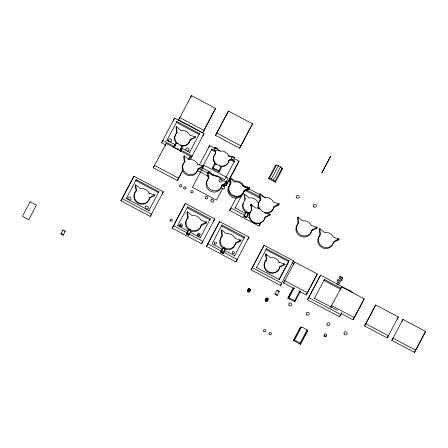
<?xml version="1.0" encoding="UTF-8"?>
<svg xmlns="http://www.w3.org/2000/svg" width="448" height="448" viewBox="0 0 448 448"><rect width="100%" height="100%" fill="white"/><g stroke="black" fill="none" stroke-linecap="round" stroke-linejoin="round"><path stroke-width="0.67" d="M188.854 235.133C189.65 232.165 183.159 233.822 188.854 235.133L190.988 231.039L190.271 229.69L188.731 229.841L186.547 233.906M223.065 253.277C223.86 250.309 217.37 251.972 223.065 253.277L225.176 248.64L224.482 247.839L223.418 247.705L222.046 249.609M246.182 217.594C246.982 214.62 240.486 216.283 246.182 217.594L248.315 213.5L247.598 212.15L246.058 212.302L243.874 216.367M60.967 233.738L62.922 230.037M63.274 234.965A1.299 0.409 27.9 0 0 61.718 233.744A1.299 0.409 27.9 0 0 61.376 234.36A1.299 0.409 27.9 0 0 63.274 234.965L65.234 231.269M120.915 200.805L133.952 176.221L163.335 191.806L150.298 216.39L120.915 200.805L133.952 176.221M126.19 198.699L136.259 179.687L158.894 191.699L148.831 210.711M165.665 144.872L161.554 142.694L174.591 118.11L203.974 133.7L190.938 158.278L189.174 157.343M166.83 140.588L176.893 121.576L199.534 133.588L189.47 152.6M182.879 170.251L177.386 180.555L153.3 167.776L166.23 143.405L190.31 156.178L188.373 159.852M178.562 119.974L191.492 95.598L215.572 108.377L203.935 130.402L202.647 132.748L178.562 119.974L179.855 117.622L203.935 130.402M173.32 147.711L175.554 143.382L176.506 143.209L178.427 143.808L182.134 146.194L182.51 147.073L180.197 151.357M173.298 147.655L174.25 147.482L176.506 143.209M180.253 151.346L179.878 150.472L182.134 146.194M177.386 180.555L182.554 170.766M188.373 159.751L190.31 156.178M202.647 132.748L215.572 108.377M199.27 165.094L209.653 145.544L215.527 148.658M215.51 135.402L228.441 111.026L252.526 123.805L240.89 145.83L239.596 148.176L215.51 135.402L228.441 111.026M201.891 168.022L211.96 149.01L215.779 151.038M172.222 228.15L185.371 203.37L214.754 218.954L201.606 243.734L172.222 228.15L185.371 203.37M177.57 225.921L187.673 206.836L210.314 218.848L200.211 237.933M215.152 175.784L209.586 172.833L210.034 172.01L202.042 167.77M212.184 168.314L214.418 163.985L215.37 163.811L217.291 164.41L219.436 165.553L220.998 166.802L221.374 167.675L219.061 171.959L212.184 168.314L213.114 168.09L217.179 169.826L218.742 171.074L219.061 171.959M213.114 168.09L215.37 163.811M218.742 171.074L220.998 166.802M239.596 148.176L252.526 123.805M224.532 180.029L234.601 161.017L231.056 159.141M222.65 188.49L216.507 200.116L192.427 187.337L204.064 165.312L228.144 178.091L223.619 186.654M223.647 184.464L225.999 185.713L229.247 179.564M230.132 177.89L239.036 161.129L234.338 158.637M239.036 161.129L225.999 185.713M206.506 246.333L219.649 221.553L249.038 237.143L235.889 261.923L206.506 246.333L219.649 221.553M234.489 256.122L244.597 237.031L221.956 225.019L212.044 243.785L222.348 249.25L220.875 252.006L223.182 253.232L223.692 252.308L237.227 259.493L235.889 261.923M260.366 223.597L259.034 226.027L229.645 210.442L236.438 197.59M234.993 208.214L243.947 191.268M220.752 252.05L221.917 249.855M223.182 253.232L224.661 250.477L234.685 255.791M268.52 178.578L275.554 165.267L276.472 165.066L278.404 165.637L280.554 166.779L282.1 168.05L282.43 168.913L275.397 182.23L268.52 178.578L269.438 178.377L271.365 178.954L273.515 180.09L275.066 181.367L275.397 182.23M269.438 178.377L276.472 165.066M271.365 178.954L278.404 165.637M273.515 180.09L280.554 166.779M275.066 181.367L282.1 168.05M259.034 226.027L260.803 222.678M251.093 269.858L264.13 245.28L293.513 260.865L280.476 285.449L251.093 269.858L264.13 245.28M256.374 267.758L266.437 248.746L289.078 260.758L279.166 279.518L256.525 267.506M279.014 279.765L289.078 260.758M294.577 288.798L283.567 282.957L294.694 261.985L317.335 273.997L306.202 294.969L298.861 291.071M279.233 291.721L276.926 290.494L274.971 294.196L277.278 295.422L279.244 291.71A1.266 0.392 27.9 0 0 278.258 290.78A1.266 0.392 27.9 0 0 276.976 290.506M287.935 298.178L288.887 298.01L290.802 298.603L292.953 299.746L294.515 300.994L294.89 301.868L287.935 298.178L293.328 287.974M287.958 298.234L293.35 288.025M288.887 298.01L294.28 287.801M294.515 300.994L299.908 290.786M294.834 301.879L300.462 291.228M306.202 294.969L317.335 273.997M341.964 312.318L339.556 316.786L307.496 299.779L320.533 275.201L352.593 292.202L352.346 292.65M307.496 299.779L320.533 275.201M314.334 298.502L324.397 279.49L340.978 288.288M293.451 340.536L300.485 327.225L301.437 327.051L303.352 327.65L307.065 330.036L307.44 330.915L300.406 344.226L293.451 340.536L294.403 340.368L296.318 340.962L298.469 342.104L300.031 343.353L300.406 344.226M293.474 340.592L300.507 327.275M294.403 340.368L301.437 327.051M300.031 343.353L307.065 330.036M300.35 344.238L307.44 330.915M337.316 280.84L337.954 279.63M336.521 283.903L340.368 276.618L342.401 277.693A3.987 1.249 27.9 0 1 342.524 278.942M337.624 284.284L341.471 276.998M338.554 284.978L342.401 277.693M341.522 280.868L342.16 279.653M341.555 286.843L330.747 307.21L331.638 305.609L354.278 317.615L364.196 298.855L341.555 286.843L340.34 289.055M337.333 309.865L337.126 310.262L314.485 298.256M339.556 316.786L341.326 313.432M341.443 313.656L353.069 319.827L364.196 298.855M364.594 325.942L375.721 304.97L398.362 316.977L387.234 337.949L364.594 325.942L375.721 304.97M391.832 340.39L402.959 319.418L425.6 331.43L415.688 350.19L414.473 352.402L391.832 340.39L393.047 338.184L415.688 350.19M414.473 352.402L425.6 331.43M136.259 179.687L135.789 180.544L158.43 192.55L158.894 191.699M135.666 184.778L135.386 185.293L136.142 190.999L136.422 190.484L135.666 184.778L140.258 188.58A7.946 7.549 28.8 0 1 149.184 193.329L154.93 194.998L154.65 195.513L149.481 198.078A7.946 7.549 28.8 0 1 138.387 203.386A7.946 7.549 28.8 0 1 135.834 191.302M173.359 120.344L174.591 118.11M161.554 142.694L162.781 140.459L173.986 146.401L173.533 147.224M176.893 121.576L176.422 122.433L199.063 134.439L199.534 133.588M190.198 97.95L191.492 95.598M164.937 145.757L166.23 143.405M153.3 167.776L154.594 165.43L178.674 178.203M181.457 146.048A7.946 7.549 28.8 0 0 190.12 139.966L195.289 137.402L195.569 136.886L189.823 135.212A7.946 7.549 28.8 0 0 180.897 130.469L176.305 126.666L176.019 127.182L176.781 132.888A7.946 7.549 28.8 0 0 176.624 143.478M176.781 132.888L177.061 132.373L176.305 126.666M148.904 193.838L149.184 193.323M149.481 198.078L149.761 197.562L154.93 194.998M180.494 150.914L180.942 150.091L192.164 156.044L190.938 158.278M181.462 149.078L181.91 148.26L189.622 152.348M190.12 139.966L190.4 139.451L195.569 136.886M162.109 194.04L163.335 191.806M150.298 216.39L151.525 214.155L122.142 198.57M197.708 164.326A7.946 7.549 28.8 0 0 188.782 159.578L184.19 155.775L183.624 156.8L184.386 162.501A7.946 7.549 28.8 0 0 186.178 174.647A7.946 7.549 28.8 0 0 197.618 170.122M184.386 162.501L184.946 161.482L184.19 155.775M202.748 135.929L203.974 133.7M208.426 147.773L209.653 145.544M203.454 165.995L198.285 168.56L197.725 169.579L202.894 167.02L203.454 165.995L197.708 164.321M211.96 149.01L211.49 149.862L215.774 152.135M214.844 147.773L215.124 147.263L219.722 151.06A7.946 7.549 28.8 0 1 228.648 155.814L234.394 157.483L234.108 157.993M215.449 164.074A7.946 7.549 28.8 0 1 215.6 153.479L215.628 151.066M187.673 206.836L187.163 207.766L209.804 219.778L210.314 218.848M208.219 171.937L207.536 173.18L208.292 178.886L208.975 177.643L208.219 171.937L212.811 175.734A7.946 7.549 28.8 0 1 221.133 179.362M187.488 211.798L186.984 212.716L187.74 218.422L188.244 217.504L187.488 211.798L192.08 215.594A7.946 7.549 28.8 0 1 201.012 220.343L206.752 222.018L206.248 222.936L201.079 225.501A7.946 7.549 28.8 0 1 189.991 230.81A7.946 7.549 28.8 0 1 187.432 218.73M209.586 172.833L210.034 172.01M216.675 176.277L216.994 175.7L224.683 179.782M228.368 156.324L228.648 155.809M187.561 231.986L188.065 231.067L177.761 225.596M220.282 166.639A7.946 7.549 28.8 0 0 228.939 160.558L231.521 158.906M189.868 233.212L190.378 232.288L200.402 237.608M234.601 161.017L234.13 161.874L229.846 159.6M207.984 179.194A7.946 7.549 28.8 0 0 210.543 191.274A7.946 7.549 28.8 0 0 221.631 185.965L222.32 184.722L227.489 182.157L221.743 180.482M201.079 225.501L201.589 224.582L206.752 222.018M227.489 182.157L226.8 183.4L221.631 185.965M249.166 188.367L243.998 190.932L243.438 191.951L248.601 189.392L249.166 188.367L243.421 186.693A7.946 7.549 28.8 0 0 234.494 181.95L229.897 178.147L229.337 179.172L230.093 184.873A7.946 7.549 28.8 0 0 231.89 197.019A7.946 7.549 28.8 0 0 243.331 192.494M230.093 184.873L230.658 183.854L229.897 178.147M213.416 221.39L214.754 218.954M201.606 243.734L202.944 241.304L189.409 234.125L188.899 235.043L186.592 233.822L187.096 232.898L173.561 225.719M242.525 186.15L242.794 185.662L248.08 188.468M229.645 210.442L230.983 208.012L244.524 215.191L244.014 216.11L246.322 217.336L246.831 216.418L249.788 217.986M221.956 225.019L221.446 225.954L244.087 237.961L244.597 237.031M235.29 243.65L240.458 241.086L240.962 240.162L235.217 238.487A7.946 7.549 28.8 0 0 226.29 233.744L221.698 229.942L221.189 230.866L221.95 236.572A7.946 7.549 28.8 0 0 223.798 248.746A7.946 7.549 28.8 0 0 235.211 244.076M258.082 202.67A7.946 7.549 28.8 0 0 249.155 197.921L244.558 194.124L244.054 195.042L244.222 196.314M220.875 252.006L221.379 251.087L207.844 243.902M221.844 250.174L222.348 249.25M224.151 251.395L224.661 250.477M244.983 214.278L245.493 213.354L235.183 207.889M264.27 212.268A7.946 7.549 28.8 0 1 264.544 212.834L270.29 214.508L270.01 215.018L264.841 217.582A7.946 7.549 28.8 0 1 253.546 222.79A7.946 7.549 28.8 0 1 251.502 210.504L250.74 204.798L251.026 204.288L255.618 208.085A7.946 7.549 28.8 0 1 259.582 208.376M247.29 215.505L247.8 214.581L249.581 215.527M266.129 213.685A7.946 7.549 28.8 0 0 273.566 207.508L278.734 204.943L279.294 203.924L273.549 202.25A7.946 7.549 28.8 0 0 264.622 197.501L260.03 193.704L259.465 194.723L260.226 200.43A7.946 7.549 28.8 0 0 258.502 208.561M251.502 210.504L251.782 209.989L251.026 204.288M260.226 200.43L260.786 199.405L260.03 193.704M247.699 239.574L249.038 237.143M273.566 207.508L274.126 206.483L279.294 203.924M266.437 248.746L265.966 249.598L288.607 261.61M265.563 254.352L265.843 253.837L270.441 257.639A7.946 7.549 28.8 0 1 279.367 262.388L285.113 264.057L284.827 264.572L279.658 267.131A7.946 7.549 28.8 0 1 268.369 272.339A7.946 7.549 28.8 0 1 266.319 260.053L265.563 254.352L266.582 255.192M266.319 260.053L266.605 259.543L265.843 253.837M317.229 227.276L312.06 229.841L311.5 230.86L316.669 228.301L317.229 227.276L311.483 225.602A7.946 7.549 28.8 0 0 302.557 220.858L297.965 217.056L297.405 218.081L298.161 223.782A7.946 7.549 28.8 0 0 299.953 235.928A7.946 7.549 28.8 0 0 311.394 231.403M298.161 223.782L298.721 222.762L297.965 217.056M279.367 262.382L279.087 262.898A7.946 7.549 28.8 0 0 278.807 262.332M279.658 267.131L279.944 266.622L285.113 264.057M292.286 263.099L293.513 260.865M280.476 285.449L281.708 283.214L252.319 267.63M293.479 264.197L294.694 261.985M283.567 282.957L284.777 280.75L307.418 292.757M319.609 235.76A7.946 7.549 28.8 0 0 322.302 247.783A7.946 7.549 28.8 0 0 333.334 242.446L338.503 239.882L339.063 238.862L333.323 237.188A7.946 7.549 28.8 0 0 324.391 232.439L319.799 228.642L319.239 229.662L319.995 235.368M324.397 279.49L323.926 280.347L340.446 289.111M353.069 319.827L354.278 317.615M397.146 319.189L398.362 316.977M387.234 337.949L388.444 335.742L365.803 323.73M401.744 321.625L402.959 319.418M228.939 160.558L231.812 159.135M270.29 214.508L265.121 217.067A7.946 7.549 28.8 0 1 253.831 222.275A7.946 7.549 28.8 0 1 251.782 209.989M240.962 240.162L235.794 242.726A7.946 7.549 28.8 0 1 224.504 247.934A7.946 7.549 28.8 0 1 222.454 235.648L221.698 229.942M339.063 238.862L333.9 241.427A7.946 7.549 28.8 0 1 322.605 246.63A7.946 7.549 28.8 0 1 320.555 234.349L319.799 228.642M201.617 166.645L202.894 167.02M247.324 189.017L248.601 189.392M277.458 204.574L278.734 204.943M315.392 227.926L316.669 228.301M337.226 239.512L338.503 239.882M153.373 195.138L154.65 195.513M204.971 222.566L206.248 222.936M239.182 240.71L240.458 241.086M283.55 264.197L284.827 264.572M174.25 147.482L178.315 149.223L179.878 150.472M216.804 133.05L240.89 145.83M281.344 168.336L282.43 168.913M217.291 149.593L220.231 151.155M228.458 155.518L230.222 156.453M166.981 140.342L174.955 144.57L174.502 145.387L175.196 145.757M180.583 148.658L181.81 149.307M248.668 188.776L259.834 194.701M261.598 195.636L265.714 197.82M246.686 189.969L259.498 196.767M245.812 190.708L259.885 198.173M209.53 172.844L216.261 176.417M199.018 168.515L207.861 173.208M197.204 170.436L208.37 176.361M126.342 198.453L148.982 210.459M187.04 231.722L188.261 232.372M221.323 249.906L222.544 250.555M308.728 297.55L340.782 314.552M250.74 204.798L252.274 206.063M244.558 194.124L245.319 199.83A7.946 7.549 28.8 0 0 243.482 207.659A7.946 7.549 28.8 0 0 249.995 212.99M244.39 197.579L244.726 200.116M215.124 147.263L215.292 148.529M215.18 150.31L215.6 153.479M249.491 213.909A7.946 7.549 28.8 0 1 243.062 203.291M326.334 335.748A1.182 1.12 28.8 0 1 324.57 336.605A1.182 1.12 28.8 0 1 324.57 334.656M258.625 208.701A7.946 7.549 28.8 0 1 259.302 208.891M199.623 234.534A1.182 1.12 28.8 0 1 199.142 236.107A1.182 1.12 28.8 0 1 197.54 235.458A1.182 1.12 28.8 0 1 198.251 233.979M181.989 225.562A1.182 1.12 28.8 0 1 181.087 226.75A1.182 1.12 28.8 0 1 179.726 225.966A1.182 1.12 28.8 0 1 180.309 224.594M275.022 294.207A1.266 0.392 27.9 0 1 276.304 294.482A1.266 0.392 27.9 0 1 277.245 295.383M201.589 224.582A7.946 7.549 28.8 0 1 190.294 229.785A7.946 7.549 28.8 0 1 188.244 217.504M222.32 184.722A7.946 7.549 28.8 0 1 211.025 189.924A7.946 7.549 28.8 0 1 208.975 177.643M63.123 230.468A1.299 0.409 27.9 0 1 63.409 229.97A1.299 0.409 27.9 0 1 65.027 230.832A1.299 0.409 27.9 0 1 64.758 231.336M339.237 277.2A3.987 1.249 27.9 0 1 340.368 276.618M198.285 168.56A7.946 7.549 28.8 0 1 186.995 173.768A7.946 7.549 28.8 0 1 184.946 161.482M190.4 139.451A7.946 7.549 28.8 0 1 180.37 145.202M177.951 143.914A7.946 7.549 28.8 0 1 177.061 132.373M229.225 160.048A7.946 7.549 28.8 0 1 219.195 165.794M216.77 164.511A7.946 7.549 28.8 0 1 215.886 152.97M279.944 266.622A7.946 7.549 28.8 0 1 268.649 271.83A7.946 7.549 28.8 0 1 266.605 259.543M149.761 197.562A7.946 7.549 28.8 0 1 138.471 202.77A7.946 7.549 28.8 0 1 136.422 190.484M243.998 190.932A7.946 7.549 28.8 0 1 232.702 196.14A7.946 7.549 28.8 0 1 230.658 183.854M274.126 206.483A7.946 7.549 28.8 0 1 262.836 211.691A7.946 7.549 28.8 0 1 260.786 199.405M312.06 229.841A7.946 7.549 28.8 0 1 300.77 235.049A7.946 7.549 28.8 0 1 298.721 222.762M30.094 201.746L22.4 216.311L28.745 219.677L36.445 205.111L30.094 201.746M211.646 199.158L210.605 201.13L212.912 202.356L213.954 200.379L211.646 199.158M329.493 158.413L321.798 172.978L330.574 156.442L329.493 158.413M249.614 187.555L244.446 190.12A7.946 7.549 28.8 0 1 233.15 195.322A7.946 7.549 28.8 0 1 231.106 183.042L230.345 177.335L234.942 181.132A7.946 7.549 28.8 0 1 243.869 185.881L249.614 187.555M232.338 253.086A1.137 1.081 28.8 0 0 234.287 253.193A1.137 1.081 28.8 0 0 233.335 251.496A1.137 1.081 28.8 0 0 232.338 253.086M214.396 243.566A1.137 1.081 28.8 0 0 216.345 243.673A1.137 1.081 28.8 0 0 215.393 241.982A1.137 1.081 28.8 0 0 214.396 243.566M170.201 220.646A1.137 1.081 28.8 0 0 172.15 220.752A1.137 1.081 28.8 0 0 171.198 219.061A1.137 1.081 28.8 0 0 170.201 220.646M265.378 300.776A1.193 1.137 28.8 0 0 267.422 300.888A1.193 1.137 28.8 0 0 266.42 299.113A1.193 1.137 28.8 0 0 265.378 300.776A1.17 1.109 28.8 0 0 267.4 300.877A1.17 1.109 28.8 0 0 266.42 299.141A1.17 1.109 28.8 0 0 265.401 300.765M265.955 299.729A1.193 1.137 28.8 0 0 267.999 299.841A1.193 1.137 28.8 0 0 267.002 298.06A1.193 1.137 28.8 0 0 265.955 299.729M265.978 299.712A1.17 1.109 28.8 0 0 267.977 299.824A1.17 1.109 28.8 0 0 267.002 298.088A1.17 1.109 28.8 0 0 265.978 299.712M247.61 291.374A1.193 1.137 28.8 0 0 249.654 291.486A1.193 1.137 28.8 0 0 248.657 289.71A1.193 1.137 28.8 0 0 247.61 291.374M247.632 291.362A1.17 1.109 28.8 0 0 249.631 291.474A1.17 1.109 28.8 0 0 248.657 289.738A1.17 1.109 28.8 0 0 247.632 291.362M248.186 290.321A1.193 1.137 28.8 0 0 250.23 290.433A1.193 1.137 28.8 0 0 249.234 288.658A1.193 1.137 28.8 0 0 248.186 290.321A1.17 1.109 28.8 0 0 250.208 290.422A1.17 1.109 28.8 0 0 249.234 288.686A1.17 1.109 28.8 0 0 248.209 290.31M324.514 335.502A1.182 1.12 28.8 0 0 326.536 335.614A1.182 1.12 28.8 0 0 325.55 333.855A1.182 1.12 28.8 0 0 324.514 335.502M221.782 188.054A1.596 1.518 28.8 0 0 224.515 188.205A1.596 1.518 28.8 0 0 223.177 185.825A1.596 1.518 28.8 0 0 221.782 188.054M197.966 234.914A1.182 1.12 28.8 0 0 199.987 235.026A1.182 1.12 28.8 0 0 199.002 233.268A1.182 1.12 28.8 0 0 197.966 234.914M180.174 225.478A1.182 1.12 28.8 0 0 182.196 225.59A1.182 1.12 28.8 0 0 181.21 223.832A1.182 1.12 28.8 0 0 180.174 225.478M344.081 333.855A1.596 1.518 28.8 0 0 346.791 334.331A1.596 1.518 28.8 0 0 345.761 331.822A1.596 1.518 28.8 0 0 344.081 333.855M327.001 324.755A1.596 1.518 28.8 0 0 329.706 325.226A1.596 1.518 28.8 0 0 328.675 322.722A1.596 1.518 28.8 0 0 327.001 324.755M288.954 305.222A1.596 1.518 28.8 0 0 291.687 305.374A1.596 1.518 28.8 0 0 290.349 302.999A1.596 1.518 28.8 0 0 288.954 305.222M306.298 314.434A1.596 1.518 28.8 0 0 309.03 314.586A1.596 1.518 28.8 0 0 307.698 312.206A1.596 1.518 28.8 0 0 306.298 314.434M263.704 331.178A1.182 1.12 28.8 0 0 265.726 331.29A1.182 1.12 28.8 0 0 264.74 329.538A1.182 1.12 28.8 0 0 263.704 331.178M269.22 334.107A1.182 1.12 28.8 0 0 271.242 334.219A1.182 1.12 28.8 0 0 270.25 332.461A1.182 1.12 28.8 0 0 269.22 334.107M296.374 197.45A1.596 1.518 28.8 0 0 299.107 197.602A1.596 1.518 28.8 0 0 297.774 195.227A1.596 1.518 28.8 0 0 296.374 197.45M313.37 206.466A1.596 1.518 28.8 0 0 316.103 206.618A1.596 1.518 28.8 0 0 314.765 204.238A1.596 1.518 28.8 0 0 313.37 206.466M205.38 198.262A1.305 1.243 28.8 0 0 207.62 198.386A1.305 1.243 28.8 0 0 206.528 196.442A1.305 1.243 28.8 0 0 205.38 198.262M186.094 150.214A1.596 1.518 28.8 0 0 188.826 150.366A1.596 1.518 28.8 0 0 187.494 147.986A1.596 1.518 28.8 0 0 186.094 150.214M168.75 141.002A1.596 1.518 28.8 0 0 171.483 141.154A1.596 1.518 28.8 0 0 170.145 138.774A1.596 1.518 28.8 0 0 168.75 141.002M214.396 150.03A1.596 1.518 28.8 0 0 217.134 150.181A1.596 1.518 28.8 0 0 215.796 147.806A1.596 1.518 28.8 0 0 214.396 150.03M231.392 159.046A1.596 1.518 28.8 0 0 234.125 159.197A1.596 1.518 28.8 0 0 232.792 156.817A1.596 1.518 28.8 0 0 231.392 159.046M145.454 208.326A1.596 1.518 28.8 0 0 148.187 208.477A1.596 1.518 28.8 0 0 146.854 206.097A1.596 1.518 28.8 0 0 145.454 208.326M128.111 199.114A1.596 1.518 28.8 0 0 130.844 199.265A1.596 1.518 28.8 0 0 129.511 196.885A1.596 1.518 28.8 0 0 128.111 199.114M219.296 181.328A1.596 1.518 28.8 0 0 222.029 181.479A1.596 1.518 28.8 0 0 220.696 179.105A1.596 1.518 28.8 0 0 219.296 181.328M191.016 192.254A1.182 1.12 28.8 0 0 193.038 192.366A1.182 1.12 28.8 0 0 192.052 190.613A1.182 1.12 28.8 0 0 191.016 192.254M183.842 188.446A1.182 1.12 28.8 0 0 185.858 188.558A1.182 1.12 28.8 0 0 184.873 186.805A1.182 1.12 28.8 0 0 183.842 188.446M179.732 186.267A1.182 1.12 28.8 0 0 181.754 186.379A1.182 1.12 28.8 0 0 180.762 184.621A1.182 1.12 28.8 0 0 179.732 186.267"/></g></svg>
